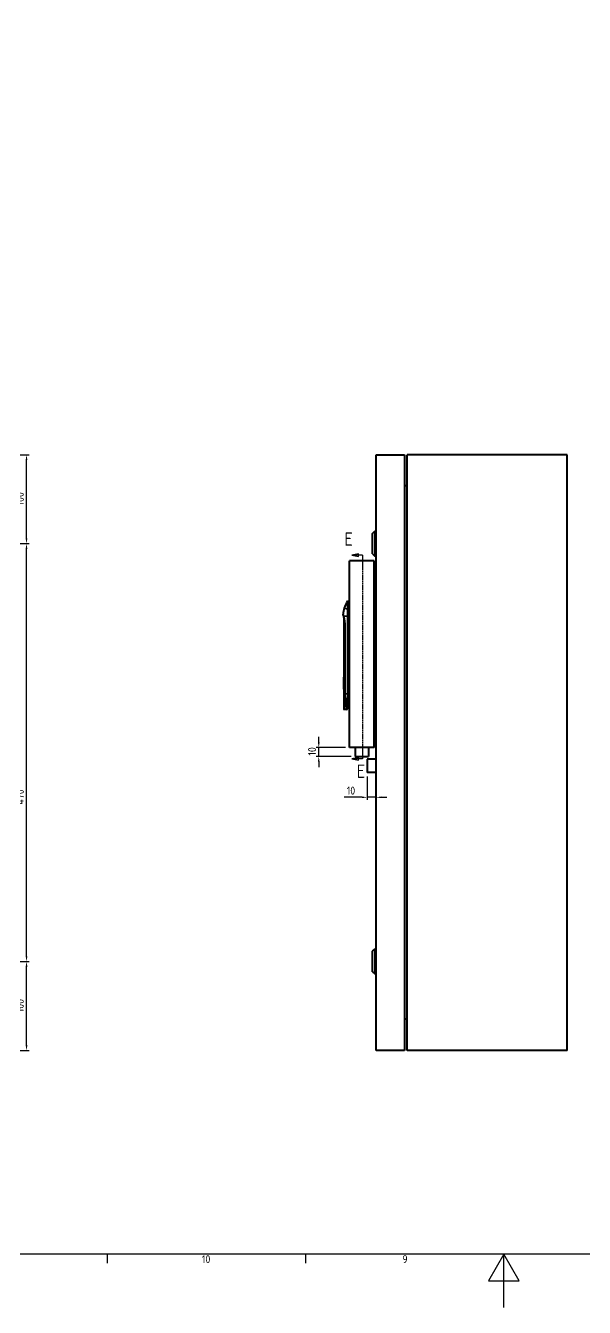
# Model space of a CAD drawing. Header units: millimetres. Extents: x 0 to 3567, y 0 to 2523.
# Drawn here: x 1246 to 1874, y 0 to 1442 of the extents above; entities that cross this region are included whole.
import ezdxf

# ---------------------------------------------------------------- set-up
doc = ezdxf.new("R2010")
doc.units = ezdxf.units.MM
doc.header["$LTSCALE"] = 3
doc.linetypes.add('CHAIN', pattern=[0.7087, 0.4724, -0.0591, 0.1181, -0.0591])
doc.linetypes.add('DOUBLE_DASH_CHAIN', pattern=[1.2403, 0.6614, -0.0827, 0.1654, -0.0827, 0.1654, -0.0827])
doc.layers.get('0').update_dxf_attribs({"color": 3, "lineweight": 25, "true_color": 0x00ff00})
for name, color, linetype, lineweight, true_color in [('가시적인 것(ISO)', 3, 'Continuous', 40, 0x00ff00), ('가시적인 좁은 것(ISO)', 3, 'Continuous', 35, 0x00ff00), ('치수(ISO)', 2, 'Continuous', 25, 0xffff00)]:
    doc.layers.add(name, color=color, linetype=linetype, lineweight=lineweight, true_color=true_color)
doc.layers.add('경계(ISO)', color=7, linetype='Continuous', lineweight=25)
doc.layers.add('단면선(ISO)', color=7, linetype='CHAIN', lineweight=25)
doc.styles.add('문자 텍스트_PSTEK_POSCO', font='isocp.shx')
doc.styles.add('부품번호텍스트_PSTEK_POSCO', font='isocp.shx')
doc.styles.add('치수 텍스트_PSTEK_POSCO', font='isocp.shx')
doc.dimstyles.new('치수_PSTEK_POSCO', dxfattribs={"dimscale": 3, "dimtxt": 3, "dimasz": 2, "dimexe": 1, "dimexo": 1.5, "dimgap": 1, "dimtad": 1, "dimrnd": 1e-08, "dimdsep": 46, "dimtxsty": '치수 텍스트_PSTEK_POSCO', "dimcen": 0.09, "dimdle": 10, "dimclrd": 7, "dimclre": 7, "dimclrt": 2, "dimadec": 1, "dimazin": 2, "dimtfac": 1, "dimtmove": 0, "dimatfit": 3, "dimfxl": 1, "dimtolj": 1, "dimlwd": -1, "dimlwe": -1, "dimarcsym": 0})

# ---------------------------------------------------------------- blocks, each defined once
blk = doc.blocks.new('경계 Default Border')
at = {"layer": '경계(ISO)'}
for p, q in [((445.88, 20), (445.88, 16.6)), ((520.19, 20), (520.19, 16.6))]:
    blk.add_line(p, q, dxfattribs=at)
at = {"layer": '경계(ISO)', "flags": 128}
for points in [[(20, 20), (20, 821), (1169, 821), (1169, 20), (20, 20)], [(594.5, 0), (594.5, 20), (588.73, 10), (600.27, 10), (594.5, 20)]]:
    blk.add_lwpolyline(points, dxfattribs=at)
at = {"layer": '경계(ISO)', "color": 2, "true_color": 0xffff00, "char_height": 3, "attachment_point": 7, "style": '문자 텍스트_PSTEK_POSCO'}
for s, insert in [('10', (481.35, 16.57)), ('9', (556.49, 16.57))]:
    blk.add_mtext(s, dxfattribs=dict(at, insert=insert))
blk = doc.blocks.new('2dTransSection2')
at = {"layer": '단면선(ISO)', "linetype": 'Continuous'}
for p, q in [((540.09, 282.53), (537.59, 282.03)), ((540.09, 282.03), (537.59, 282.03)), ((537.59, 282.03), (540.09, 281.53)), ((540.09, 281.53), (540.09, 282.53)), ((541.59, 282.03), (540.09, 282.03)), ((541.59, 282.03), (541.59, 278.16)), ((541.59, 209.58), (541.59, 205.71)), ((540.09, 206.21), (537.59, 205.71)), ((540.09, 205.71), (537.59, 205.71)), ((537.59, 205.71), (540.09, 205.21)), ((540.09, 205.21), (540.09, 206.21)), ((541.59, 205.71), (540.09, 205.71))]:
    blk.add_line(p, q, dxfattribs=at)
at = {"layer": '단면선(ISO)', "linetype": 'DOUBLE_DASH_CHAIN'}
blk.add_line((541.59, 282.03), (541.59, 205.71), dxfattribs=at)
at = {"layer": '단면선(ISO)', "linetype": 'Continuous', "flags": 128}
for points in [[(540.09, 282.53), (537.59, 282.03), (540.09, 281.53), (540.09, 282.53)], [(540.09, 206.21), (537.59, 205.71), (540.09, 205.21), (540.09, 206.21)]]:
    blk.add_lwpolyline(points, dxfattribs=at)
at = {"layer": '단면선(ISO)'}
for points in [[(540.09, 282.53), (537.59, 282.03), (540.09, 281.53), (540.09, 282.53)], [(540.09, 206.21), (537.59, 205.71), (540.09, 205.21), (540.09, 206.21)]]:
    blk.add_solid(points, dxfattribs=at)
at = {"layer": '단면선(ISO)', "char_height": 5, "attachment_point": 7, "style": '부품번호텍스트_PSTEK_POSCO'}
for insert in [(534.72, 285.53), (539.34, 198.51)]:
    blk.add_mtext('E', dxfattribs=dict(at, insert=insert))
blk = doc.blocks.new('*D89')
at = {"layer": 'Defpoints', "color": 0, "transparency": 16777216}
for p in [(1206.9, 959), (1246.9, 959), (1146.9, 859)]:
    blk.add_point(p, dxfattribs=at)
at = {"layer": '치수(ISO)', "color": 7, "transparency": 16777216}
for p, q in [((1211.4, 959), (1249.9, 959)), ((1246.9, 865), (1246.9, 953)), ((1151.4, 859), (1249.9, 859))]:
    blk.add_line(p, q, dxfattribs=at)
for points in [[(1245.9, 953), (1247.9, 953), (1246.9, 959)], [(1245.9, 865), (1247.9, 865), (1246.9, 859)]]:
    blk.add_solid(points, dxfattribs=at)
at = {"layer": '치수(ISO)', "color": 2, "transparency": 16777216, "insert": (1239.4, 901.8), "char_height": 9, "attachment_point": 4, "rotation": 90, "style": '치수 텍스트_PSTEK_POSCO'}
blk.add_mtext('\\A1;100', dxfattribs=at)
blk = doc.blocks.new('*D90')
at = {"layer": 'Defpoints', "color": 0, "transparency": 16777216}
for p in [(1146.9, 859), (1246.9, 859), (1146.9, 389)]:
    blk.add_point(p, dxfattribs=at)
at = {"layer": '치수(ISO)', "color": 7, "transparency": 16777216}
for p, q in [((1151.4, 859), (1249.9, 859)), ((1246.9, 395), (1246.9, 853)), ((1151.4, 389), (1249.9, 389))]:
    blk.add_line(p, q, dxfattribs=at)
for points in [[(1245.9, 853), (1247.9, 853), (1246.9, 859)], [(1245.9, 395), (1247.9, 395), (1246.9, 389)]]:
    blk.add_solid(points, dxfattribs=at)
at = {"layer": '치수(ISO)', "color": 2, "transparency": 16777216, "insert": (1239.4, 565.4), "char_height": 9, "attachment_point": 4, "rotation": 90, "style": '치수 텍스트_PSTEK_POSCO'}
blk.add_mtext('\\A1;470', dxfattribs=at)
blk = doc.blocks.new('*D91')
at = {"layer": 'Defpoints', "color": 0, "transparency": 16777216}
for p in [(1146.9, 389), (1246.9, 389), (1206.9, 289)]:
    blk.add_point(p, dxfattribs=at)
at = {"layer": '치수(ISO)', "color": 7, "transparency": 16777216}
for p, q in [((1151.4, 389), (1249.9, 389)), ((1246.9, 295), (1246.9, 383)), ((1211.4, 289), (1249.9, 289))]:
    blk.add_line(p, q, dxfattribs=at)
for points in [[(1245.9, 383), (1247.9, 383), (1246.9, 389)], [(1245.9, 295), (1247.9, 295), (1246.9, 289)]]:
    blk.add_solid(points, dxfattribs=at)
at = {"layer": '치수(ISO)', "color": 2, "transparency": 16777216, "insert": (1239.4, 331.8), "char_height": 9, "attachment_point": 4, "rotation": 90, "style": '치수 텍스트_PSTEK_POSCO'}
blk.add_mtext('\\A1;100', dxfattribs=at)
blk = doc.blocks.new('*D115')
at = {"layer": 'Defpoints', "color": 0, "transparency": 16777216}
for p in [(1630, 601.5), (1640, 581.7), (1640, 573.7)]:
    blk.add_point(p, dxfattribs=at)
at = {"layer": '치수(ISO)', "color": 7, "transparency": 16777216}
for p, q in [((1630, 597), (1630, 570.7)), ((1624, 573.7), (1603.9, 573.7)), ((1640, 573.7), (1630, 573.7)), ((1646, 573.7), (1652, 573.7))]:
    blk.add_line(p, q, dxfattribs=at)
for points in [[(1624, 574.7), (1624, 572.7), (1630, 573.7)], [(1646, 574.7), (1646, 572.7), (1640, 573.7)]]:
    blk.add_solid(points, dxfattribs=at)
at = {"layer": '치수(ISO)', "color": 2, "transparency": 16777216, "insert": (1606.9, 581.2), "char_height": 9, "attachment_point": 4, "style": '치수 텍스트_PSTEK_POSCO'}
blk.add_mtext('\\A1;10', dxfattribs=at)
blk = doc.blocks.new('*D116')
at = {"layer": 'Defpoints', "color": 0, "transparency": 16777216}
for p in [(1575.5, 629.6), (1610, 629.6), (1616.5, 619.6)]:
    blk.add_point(p, dxfattribs=at)
at = {"layer": '치수(ISO)', "color": 7, "transparency": 16777216}
for p, q in [((1575.5, 635.6), (1575.5, 641.6)), ((1605.5, 629.6), (1572.5, 629.6)), ((1575.5, 619.6), (1575.5, 629.6)), ((1612, 619.6), (1572.5, 619.6)), ((1575.5, 613.6), (1575.5, 607.6))]:
    blk.add_line(p, q, dxfattribs=at)
for points in [[(1574.5, 635.6), (1576.5, 635.6), (1575.5, 629.6)], [(1574.5, 613.6), (1576.5, 613.6), (1575.5, 619.6)]]:
    blk.add_solid(points, dxfattribs=at)
at = {"layer": '치수(ISO)', "color": 2, "transparency": 16777216, "insert": (1568, 620.5), "char_height": 9, "attachment_point": 4, "rotation": 90, "style": '치수 텍스트_PSTEK_POSCO'}
blk.add_mtext('\\A1;10', dxfattribs=at)

msp = doc.modelspace()

# ---------------------------------------------------------------- linework, layer by layer
at = {"layer": '가시적인 것(ISO)'}
for p, q in [((1639.9661, 288.9776), (1639.9661, 958.9776)), ((1639.9661, 958.9776), (1671.9661, 958.9776)), ((1671.9661, 958.9776), (1671.9661, 288.9776)), ((1854.9661, 958.9776), (1674.9661, 958.9776)), ((1674.9661, 288.9776), (1674.9661, 958.9776)), ((1854.9661, 288.9776), (1854.9661, 958.9776)), ((1674.9661, 923.9776), (1671.9661, 923.9776)), ((1635.9661, 870.4776), (1638.4661, 872.9776)), ((1635.9661, 847.4776), (1635.9661, 870.4776)), ((1638.4661, 872.9776), (1638.4661, 844.9776)), ((1639.9661, 872.9776), (1638.4661, 872.9776)), ((1609.9661, 629.5776), (1609.9661, 839.5776)), ((1637.9661, 839.5776), (1609.9661, 839.5776)), ((1635.9661, 847.4776), (1638.4661, 844.9776)), ((1637.9661, 629.5776), (1637.9661, 839.5776)), ((1639.9661, 844.9776), (1638.4661, 844.9776)), ((1639.9661, 814.0776), (1637.9661, 814.0776)), ((1607.697, 794.2286), (1609.9661, 794.2286)), ((1603.4997, 777.6497), (1603.4997, 708.1128)), ((1604.7446, 770.0776), (1604.7446, 690.0805)), ((1607.697, 777.4423), (1607.697, 690.0884)), ((1603.2584, 708.2276), (1603.2584, 695.9276)), ((1603.4997, 696.0424), (1603.4997, 673.4949)), ((1606.697, 672.4776), (1603.8197, 672.4776)), ((1607.697, 673.4776), (1607.697, 675.8749)), ((1608.197, 675.3749), (1609.9661, 675.3749)), ((1639.9661, 655.0776), (1637.9661, 655.0776)), ((1637.9661, 629.5776), (1609.9661, 629.5776)), ((1616.4661, 629.5776), (1616.4661, 619.5776)), ((1631.4661, 629.5776), (1631.4661, 619.5776)), ((1616.4661, 619.5776), (1631.4661, 619.5776)), ((1629.9661, 616.4776), (1629.9661, 601.4776)), ((1639.9661, 616.4776), (1629.9661, 616.4776)), ((1639.9661, 601.4776), (1629.9661, 601.4776)), ((1635.9661, 400.4776), (1638.4661, 402.9776)), ((1635.9661, 377.4776), (1635.9661, 400.4776)), ((1638.4661, 402.9776), (1638.4661, 374.9776)), ((1639.9661, 402.9776), (1638.4661, 402.9776)), ((1635.9661, 377.4776), (1638.4661, 374.9776)), ((1639.9661, 374.9776), (1638.4661, 374.9776)), ((1674.9661, 323.9776), (1671.9661, 323.9776)), ((1671.9661, 288.9776), (1639.9661, 288.9776)), ((1854.9661, 288.9776), (1674.9661, 288.9776))]:
    msp.add_line(p, q, dxfattribs=at)
for centre, radius, start, end in [((1638.7289, 775.5534), 36.218, 148.9602364, 162.8284174), ((1632.6161, 777.4423), 29.82, 162.8284174, 175.6626333), ((1603.7584, 708.2276), 0.5, 121.1585294, 180), ((1603.7584, 695.9276), 0.5, 180, 238.8414662), ((1627.6597, 690.1973), 22.9153, 180.291824, 209.569667), ((1606.697, 673.4776), 1, 270, 0)]:
    msp.add_arc(centre, radius, start, end, dxfattribs=at)
for points, knots in [([(1607.697, 794.2286), (1607.697, 794.1266), (1607.6969, 794.0025), (1607.6969, 793.7123), (1607.697, 793.5464), (1607.6969, 792.9886), (1607.6969, 792.5388), (1607.697, 791.6773), (1607.6969, 791.3034), (1607.697, 790.1054), (1607.6969, 789.2074), (1607.697, 787.2665), (1607.697, 786.2269), (1607.697, 785.1425)], [-1.434519551, -1.434519551, -1.434519551, -1.434519551, -1.300269287, -1.300269287, -1.165856393, -1.165856393, -0.896945145, -0.896945145, -0.717651817, -0.717651817, -0.358665084, -0.358665084, -0.000000999, -0.000000999, -0.000000999, -0.000000999]), ([(1603.5913, 777.3537), (1603.3639, 778.0894), (1603.1699, 778.709), (1602.9766, 779.3243), (1602.931, 779.469), (1602.893, 779.5898)], [0, 0, 0, 0, 0.3316140753, 0.3316140753, 0.4549756365, 0.4549756365, 0.4549756365, 0.4549756365]), ([(1607.697, 785.1425), (1607.697, 784.5423), (1607.6969, 783.9258), (1607.697, 782.6701), (1607.697, 782.0307), (1607.697, 780.0896), (1607.697, 778.7652), (1607.697, 777.4423)], [-0.7936514601, -0.7936514601, -0.7936514601, -0.7936514601, -0.5952688817, -0.5952688817, -0.3968576424, -0.3968576424, -0.000001, -0.000001, -0.000001, -0.000001]), ([(1604.7446, 770.0776), (1604.7446, 771.0388), (1604.6794, 772.0112), (1604.4482, 773.843), (1604.2802, 774.723), (1603.9345, 776.1875), (1603.7599, 776.8083), (1603.5913, 777.3537)], [0, 0, 0, 0, 0.2883685133, 0.2883685133, 0.5784434369, 0.5784434369, 0.8254271077, 0.8254271077, 0.8254271077, 0.8254271077]), ([(1603.4997, 708.1128), (1603.5786, 707.782), (1603.6771, 707.3418), (1603.8847, 706.2535), (1604.0071, 705.4972), (1604.1813, 703.8355), (1604.2302, 702.9296), (1604.2302, 701.2256), (1604.1813, 700.3197), (1604.0071, 698.658), (1603.8847, 697.9017), (1603.6771, 696.8134), (1603.5786, 696.3732), (1603.4997, 696.0424)], [1.323156262, 1.323156262, 1.323156262, 1.323156262, 1.533460532, 1.533460532, 1.789067581, 1.789067581, 2.04467463, 2.04467463, 2.300281679, 2.300281679, 2.555888727, 2.555888727, 2.766192997, 2.766192997, 2.766192997, 2.766192997]), ([(1607.697, 690.0884), (1607.697, 689.5675), (1607.6969, 689.0465), (1607.697, 688.0106), (1607.697, 687.4958), (1607.697, 685.9677), (1607.697, 684.9744), (1607.6969, 683.0703), (1607.697, 682.1652), (1607.6969, 680.4768), (1607.6969, 679.6983), (1607.697, 678.998)], [-1.250789857, -1.250789857, -1.250789857, -1.250789857, -1.094686859, -1.094686859, -0.938453871, -0.938453871, -0.625614035, -0.625614035, -0.312824737, -0.312824737, -0.000000877, -0.000000877, -0.000000877, -0.000000877]), ([(1608.197, 678.6307), (1608.1458, 678.6337), (1608.0914, 678.6442), (1608.0101, 678.671), (1607.9838, 678.6815), (1607.92, 678.7116), (1607.8841, 678.7329), (1607.8043, 678.7916), (1607.7641, 678.8324), (1607.7104, 678.9178), (1607.697, 678.9595), (1607.697, 678.998)], [0.00000183413, 0.00000183413, 0.00000183413, 0.00000183413, 0.01541540099, 0.01541540099, 0.02328266035, 0.02328266035, 0.03552384112, 0.03552384112, 0.05389590943, 0.05389590943, 0.07121831083, 0.07121831083, 0.07121831083, 0.07121831083]), ([(1603.4997, 673.4949), (1603.4997, 673.4786), (1603.4997, 673.4483), (1603.4997, 673.4066), (1603.4997, 673.3689), (1603.4997, 673.3318), (1603.4997, 673.2947), (1603.4997, 673.2566), (1603.4997, 673.2173), (1603.4997, 673.1767), (1603.4997, 673.1353), (1603.4997, 673.0931), (1603.4997, 673.0497), (1603.4997, 673.0059), (1603.4997, 672.9622), (1603.4997, 672.9191), (1603.4997, 672.8771), (1603.4997, 672.8366), (1603.4997, 672.7981), (1603.4997, 672.762), (1603.4997, 672.7286), (1603.4997, 672.6982), (1603.4997, 672.6713), (1603.4997, 672.648), (1603.4997, 672.6286), (1603.4997, 672.6133), (1603.4997, 672.6022), (1603.4997, 672.5953), (1603.4997, 672.5936), (1603.4997, 672.5935), (1603.4997, 672.5935)], [0, 0, 0, 0, 0.0185185185, 0.037037037, 0.0555555556, 0.0740740741, 0.0925925926, 0.1111111111, 0.1296296296, 0.1481481481, 0.1666666667, 0.1851851852, 0.2037037037, 0.2222222222, 0.2407407407, 0.2592592593, 0.2777777778, 0.2962962963, 0.3148148148, 0.3333333333, 0.3518518519, 0.3703703704, 0.3888888889, 0.4074074074, 0.4259259259, 0.4444444444, 0.462962963, 0.4814814815, 0.5, 0.5017531103, 0.5017531103, 0.5017531103, 0.5017531103]), ([(1603.8197, 672.4776), (1603.7659, 672.4776), (1603.7114, 672.4866), (1603.6101, 672.5206), (1603.5619, 672.546), (1603.5127, 672.5829), (1603.5061, 672.5881), (1603.4997, 672.5935)], [0, 0, 0, 0, 0.01614709408, 0.01614709408, 0.03207141233, 0.03207141233, 0.03458995856, 0.03458995856, 0.03458995856, 0.03458995856]), ([(1607.697, 675.8749), (1607.697, 675.8737), (1607.697, 675.8725), (1607.6974, 675.8052), (1607.711, 675.74), (1607.762, 675.6201), (1607.7983, 675.5663), (1607.8894, 675.4755), (1607.9432, 675.4393), (1608.0341, 675.4009), (1608.067, 675.3908), (1608.1324, 675.378), (1608.1646, 675.3749), (1608.197, 675.3749)], [-0.00036587062, -0.00036587062, -0.00036587062, -0.00036587062, 0, 0, 0.01990104613, 0.01990104613, 0.03925888932, 0.03925888932, 0.05857958522, 0.05857958522, 0.06888619237, 0.06888619237, 0.07858029906, 0.07858029906, 0.07858029906, 0.07858029906])]:
    msp.add_open_spline(points, degree=3, knots=knots, dxfattribs=at)
msp.add_open_spline([(1602.8932, 779.5898), (1602.8822, 779.6252), (1602.8782, 779.6627), (1602.8815, 779.6974)], degree=3, dxfattribs=at)
at = {"layer": '가시적인 좁은 것(ISO)'}
for p, q in [((1604.1253, 786.2462), (1607.697, 785.1425)), ((1607.697, 785.1425), (1609.9661, 785.1425)), ((1603.5896, 777.4423), (1607.697, 777.4423)), ((1604.7446, 770.0776), (1604.7704, 770.0776)), ((1604.7704, 770.0776), (1604.7704, 690.0807)), ((1607.697, 777.4423), (1609.9661, 777.4423)), ((1603.7584, 706.9153), (1603.7584, 697.2399)), ((1604.7446, 690.0805), (1604.7704, 690.0807)), ((1604.9344, 681.7281), (1604.9344, 687.2519)), ((1605.4026, 681.7273), (1605.4026, 684.7442)), ((1605.4026, 681.7273), (1606.367, 681.7275)), ((1606.697, 672.4776), (1606.697, 680.941)), ((1607.697, 690.0884), (1609.9661, 690.0884))]:
    msp.add_line(p, q, dxfattribs=at)
msp.add_arc((1627.6597, 690.1973), 22.8896, 180.2918241, 209.2927809, dxfattribs=at)
for centre, major_axis, ratio, start_param, end_param in [((1603.8779, 777.4423), (-0.2866, -0.0886), 0.717119716, 5.876246659, 6.283185405), ((1627.7059, 690.1508), (-25.0898, -0.0745), 0.000198744, 0.41742345, 0.647668009)]:
    msp.add_ellipse(centre, major_axis=major_axis, ratio=ratio, start_param=start_param, end_param=end_param, dxfattribs=at)
for points, knots in [([(1602.8815, 779.6976), (1602.909, 779.6107), (1602.9407, 779.5121), (1602.9769, 779.3993), (1602.9978, 779.3341), (1603.0202, 779.2641), (1603.0441, 779.1889), (1603.0973, 779.0214), (1603.1579, 778.8279), (1603.2274, 778.6053), (1603.243, 778.5553), (1603.2591, 778.5039), (1603.2756, 778.4509), (1603.3658, 778.162), (1603.4701, 777.8281), (1603.5896, 777.4423)], [0, 0, 0, 0, 0.2111949868, 0.2111949868, 0.2111949868, 0.3333333333, 0.3333333333, 0.3333333333, 0.6055669627, 0.6055669627, 0.6055669627, 0.6666666667, 0.6666666667, 0.6666666667, 0.9999999867, 0.9999999867, 0.9999999867, 0.9999999867]), ([(1603.5896, 777.4423), (1603.7217, 777.02), (1603.85, 776.5773), (1603.9692, 776.1195), (1604.0884, 775.6616), (1604.1987, 775.1887), (1604.2947, 774.7166), (1604.3907, 774.2446), (1604.4723, 773.7734), (1604.541, 773.2905), (1604.6097, 772.8075), (1604.6656, 772.3126), (1604.7057, 771.7801), (1604.7459, 771.2475), (1604.7704, 770.6772), (1604.7704, 770.0776)], [0, 0, 0, 0, 0.2, 0.2, 0.2, 0.4, 0.4, 0.4, 0.6, 0.6, 0.6, 0.8, 0.8, 0.8, 1, 1, 1, 1]), ([(1603.8197, 672.4776), (1603.8197, 672.4776), (1603.8231, 672.4878), (1603.8298, 672.5083), (1603.8319, 672.5146), (1603.8343, 672.5219), (1603.8371, 672.5301), (1603.8545, 672.583), (1603.8851, 672.676), (1603.9279, 672.8093), (1603.9353, 672.8325), (1603.9431, 672.8569), (1603.9513, 672.8825), (1603.9974, 673.0272), (1604.055, 673.2109), (1604.1214, 673.4317), (1604.1343, 673.4745), (1604.1476, 673.5188), (1604.1611, 673.5645), (1604.2296, 673.7954), (1604.3059, 674.0614), (1604.3859, 674.3577), (1604.4032, 674.4216), (1604.4206, 674.487), (1604.4382, 674.5537), (1604.5181, 674.8571), (1604.6008, 675.1884), (1604.6819, 675.5416), (1604.7012, 675.6259), (1604.7205, 675.7114), (1604.7396, 675.798), (1604.8182, 676.1547), (1604.8945, 676.5312), (1604.9651, 676.9222), (1604.9836, 677.0247), (1605.0017, 677.1281), (1605.0193, 677.2325), (1605.0854, 677.6233), (1605.1454, 678.0271), (1605.1969, 678.4404), (1605.2116, 678.5587), (1605.2257, 678.6778), (1605.2391, 678.7976), (1605.2848, 679.208), (1605.3219, 679.627), (1605.3491, 680.0528), (1605.3575, 680.1851), (1605.365, 680.3181), (1605.3715, 680.4515), (1605.392, 680.8732), (1605.4026, 681.3), (1605.4026, 681.7273)], [0.5035931518, 0.5035931518, 0.5035931518, 0.5035931518, 0.5294117647, 0.5294117647, 0.5294117647, 0.5373761717, 0.5373761717, 0.5373761717, 0.5882352941, 0.5882352941, 0.5882352941, 0.5970757668, 0.5970757668, 0.5970757668, 0.6470588235, 0.6470588235, 0.6470588235, 0.6567731808, 0.6567731808, 0.6567731808, 0.7058823529, 0.7058823529, 0.7058823529, 0.7164877504, 0.7164877504, 0.7164877504, 0.7647058824, 0.7647058824, 0.7647058824, 0.7762063041, 0.7762063041, 0.7762063041, 0.8235294118, 0.8235294118, 0.8235294118, 0.8359271989, 0.8359271989, 0.8359271989, 0.8823529412, 0.8823529412, 0.8823529412, 0.895644827, 0.895644827, 0.895644827, 0.9411764706, 0.9411764706, 0.9411764706, 0.9553207522, 0.9553207522, 0.9553207522, 1, 1, 1, 1]), ([(1604.9344, 681.7281), (1604.958, 681.728), (1604.9945, 681.7279), (1605.041, 681.7277), (1605.0875, 681.7276), (1605.144, 681.7275), (1605.2059, 681.7274), (1605.2678, 681.7274), (1605.3352, 681.7275), (1605.4026, 681.7273)], [0, 0, 0, 0, 0.333333333, 0.333333333, 0.333333333, 0.666666667, 0.666666667, 0.666666667, 1, 1, 1, 1]), ([(1608.197, 675.3749), (1608.197, 675.4165), (1608.197, 675.4624), (1608.197, 675.5126), (1608.197, 675.6647), (1608.197, 675.856), (1608.197, 676.0848), (1608.197, 676.3092), (1608.197, 676.5696), (1608.197, 676.8641), (1608.197, 676.9108), (1608.197, 676.9584), (1608.197, 677.0069), (1608.197, 677.2544), (1608.197, 677.5242), (1608.197, 677.8147), (1608.197, 677.9934), (1608.197, 678.1799), (1608.197, 678.3739), (1608.197, 678.4581), (1608.197, 678.5437), (1608.197, 678.6307)], [0.0000012144, 0.0000012144, 0.0000012144, 0.0000012144, 0.0832984632, 0.0832984632, 0.0832984632, 0.3356730212, 0.3356730212, 0.3356730212, 0.5831429744, 0.5831429744, 0.5831429744, 0.6224252445, 0.6224252445, 0.6224252445, 0.8230886417, 0.8230886417, 0.8230886417, 0.9464748706, 0.9464748706, 0.9464748706, 1, 1, 1, 1])]:
    msp.add_open_spline(points, degree=3, knots=knots, dxfattribs=at)
msp.add_open_spline([(1603.4997, 673.4949), (1603.5511, 673.6481), (1603.6719, 674.008), (1603.8945, 674.7334), (1604.1391, 675.6139), (1604.3839, 676.6397), (1604.6074, 677.7898), (1604.7885, 679.0388), (1604.9075, 680.3632), (1604.9353, 681.2679), (1604.9344, 681.7281)], degree=3, dxfattribs=at)

# ---------------------------------------------------------------- block references
at = {"xscale": 3, "yscale": 3, "zscale": 3}
msp.add_blockref('경계 Default Border', (0, 0), dxfattribs=at)
at = {"layer": '단면선(ISO)', "xscale": 3, "yscale": 3, "zscale": 3}
msp.add_blockref('2dTransSection2', (0, 0), dxfattribs=at)

# ---------------------------------------------------------------- dimensions: what is measured, and where the dimension line sits
at = {"layer": '치수(ISO)', "color": 7}
for base, p1, p2, override, picture, middle in [((1246.9382, 958.9776), (1146.9382, 858.9776), (1206.9382, 958.9776), {"dimdec": 2, "dimtp": 0, "dimtm": 0, "dimtdec": 2, "dimtofl": 0, "dimatfit": 1}, '*D89', (1246.9382, 908.9976)), ((1246.9382, 858.9776), (1146.9382, 388.9776), (1146.9382, 858.9776), {"dimdec": 2, "dimtp": 0, "dimtm": 0, "dimtdec": 2, "dimtofl": 0, "dimatfit": 1}, '*D90', (1246.9382, 573.9976)), ((1575.4789, 629.5776), (1616.4661, 619.5776), (1609.9661, 629.5776), {"dimdec": 2, "dimtp": 0, "dimtm": 0, "dimtdec": 2, "dimtofl": 1, "dimatfit": 1}, '*D116', (1575.4789, 624.5776)), ((1246.9382, 388.9776), (1206.9382, 288.9776), (1146.9382, 388.9776), {"dimdec": 2, "dimtp": 0, "dimtm": 0, "dimtdec": 2, "dimtofl": 0, "dimatfit": 1}, '*D91', (1246.9382, 338.9576))]:
    dim = msp.add_linear_dim(base=base, p1=p1, p2=p2, angle=90, dimstyle='치수_PSTEK_POSCO', override=override, dxfattribs=at)
    dim.commit()
    dim.dimension.update_dxf_attribs({"geometry": picture, "text_midpoint": middle, "dimtype": 160})
dim = msp.add_linear_dim(base=(1639.9661, 573.6663), p1=(1629.9661, 601.4776), p2=(1639.9661, 581.7145), dimstyle='치수_PSTEK_POSCO', override={"dimdec": 2, "dimse2": 1, "dimtp": 0, "dimtm": 0, "dimtdec": 2, "dimtofl": 1, "dimatfit": 1}, dxfattribs=at)
dim.commit()
dim.dimension.update_dxf_attribs({"geometry": '*D115', "text_midpoint": (1610.9125, 573.6663), "dimtype": 160})

doc.saveas('drawing.dxf')
